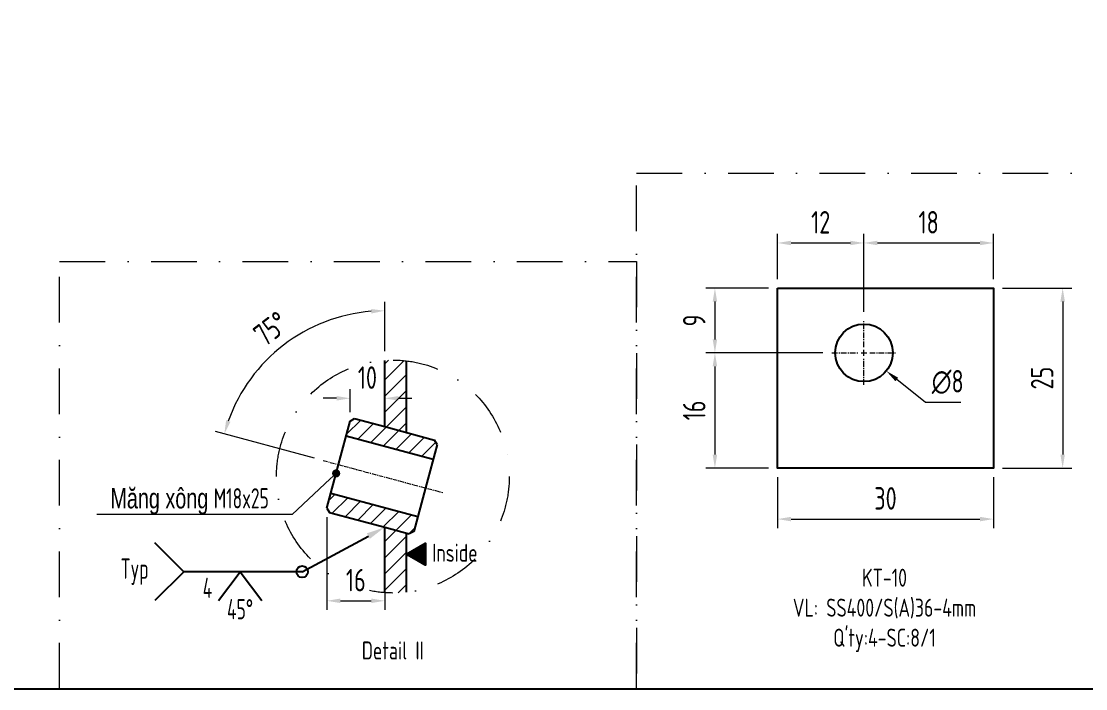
# Model space of a CAD drawing. Header units: millimetres. Extents: x -46397 to 283259, y -8690 to 23983.
# Drawn here: x 221888 to 223071, y -2319 to -1577 of the extents above; entities that cross this region are included whole.
import ezdxf
from ezdxf import colors
from ezdxf.entities.mleader import LeaderData, LeaderLine
from ezdxf.math import Vec2, Vec3

# ---------------------------------------------------------------- set-up
doc = ezdxf.new("R2010")
doc.units = ezdxf.units.MM
doc.linetypes.add('CENTER', pattern=[2, 1.25, -0.25, 0.25, -0.25])
doc.linetypes.add('DASHDOT', pattern=[25.4, 12.7, -6.35, 0, -6.35])
doc.layers.get('Defpoints').update_dxf_attribs({"lineweight": 0})
for name, color, linetype, lineweight in [('AM_5', 3, 'Continuous', 25), ('Dtext', 255, 'Continuous', 20), ('Long_AM_Box', 5, 'DASHDOT', 9), ('Long_AM_Visible', 30, 'Continuous', 25), ('Long_Centerline', 1, 'CENTER', 9), ('Long_Dim', 3, 'Continuous', 9), ('Long_Hatch', 9, 'Continuous', 9), ('Long_Text', 6, 'Continuous', 9)]:
    doc.layers.add(name, color=color, linetype=linetype, lineweight=lineweight)
doc.styles.add('Chu va so', font='arial.ttf')
doc.styles.add('GHI CHÚ 3', font='isocp_IV25.ttf', dxfattribs={"width": 0.8})
doc.styles.add('Long_Text', font='isocp.shx', dxfattribs={"width": 0.7})
doc.styles.add('TCVN', font='arial.ttf')
doc.dimstyles.new('Vuong_DIM', dxfattribs={"dimtxt": 2.5, "dimasz": 2.3, "dimexe": 1.25, "dimexo": 0, "dimtad": 1, "dimtoh": 1, "dimdec": 0, "dimdsep": 46, "dimtxsty": 'GHI CHÚ 3', "dimcen": 2.3, "dimclrd": 9, "dimclre": 9, "dimclrt": 2, "dimadec": 0, "dimazin": 0, "dimtm": 1e-09, "dimtfac": 1, "dimtdec": 0, "dimtofl": 0, "dimtmove": 1, "dimatfit": 3, "dimfxl": 1, "dimtfill": 1, "dimlwd": 9, "dimlwe": 9, "dimarcsym": 1})
pattern_1 = [(45, (-98113.2166, 12210.414), (-2.24506403, 2.24506403), [])]

# ---------------------------------------------------------------- blocks, each defined once
blk = doc.blocks.new('23432433')
at = {"layer": 'Long_Hatch'}
h = blk.add_hatch(dxfattribs=at)
h.set_pattern_fill('ANSI31', color=256, style=0)
h.set_pattern_definition(pattern_1)
h.paths.add_polyline_path([(66.59, 21.09, 0.046629), (60.57, 21.23), (60.57, 2.82), (66.59, 1.2)])
h.paths.add_polyline_path([(60.57, -43.32, 0.046629), (66.59, -43.18), (66.59, -26.75), (60.57, -25.14)])
h = blk.add_hatch(dxfattribs=at)
h.set_pattern_fill('ANSI31', color=256, style=0)
h.set_pattern_definition(pattern_1)
h.paths.add_polyline_path([(60.57, 2.82), (52.18, 5.06), (50.95, 4.36), (49.85, 0.25), (74, -6.22), (75.1, -2.11), (74.39, -0.89)])
h.paths.add_polyline_path([(45.58, -15.69), (44.48, -19.79), (45.19, -21.02), (60.57, -25.14), (67.4, -26.97), (68.63, -26.26), (69.73, -22.16)])
at = {"layer": 'Long_AM_Box'}
blk.add_circle((62.82, -11.04), 32.35, dxfattribs=at)
at = {"layer": 'Long_AM_Visible'}
for p, q in [((66.59, 1.2, 0), (66.59, 21.09, 0)), ((66.59, -43.18, 0), (66.59, -26.75, 0))]:
    blk.add_line(p, q, dxfattribs=at)
at = {"layer": 'Long_AM_Visible', "extrusion": (2.28848e-17, 1, 0)}
for p, q in [((47.72, -7.72, 0), (50.95, 4.36, 0)), ((50.95, 4.36, 0), (52.18, 5.06, 0)), ((52.18, 5.06, 0), (60.57, 2.82, 0)), ((49.85, 0.25, 0), (74, -6.22, 0)), ((60.57, 2.82, 0), (74.39, -0.89, 0)), ((75.1, -2.11, 0), (71.86, -14.19, 0)), ((75.1, -2.11, 0), (74.39, -0.89, 0)), ((44.48, -19.79, 0), (47.72, -7.72, 0)), ((71.86, -14.19, 0), (68.63, -26.26, 0)), ((45.58, -15.69, 0), (69.73, -22.16, 0)), ((44.48, -19.79, 0), (45.19, -21.02, 0)), ((45.19, -21.02, 0), (60.57, -25.14, 0)), ((60.57, -25.14, 0), (67.4, -26.97, 0)), ((68.63, -26.26, 0), (67.4, -26.97, 0))]:
    blk.add_line(p, q, dxfattribs=at)
at = {"layer": 'Long_AM_Visible', "elevation": 0}
for points in [[(60.57, 2.82), (60.57, 21.23)], [(60.57, -43.32), (60.57, -25.14)]]:
    blk.add_lwpolyline(points, dxfattribs=at)
at = {"layer": 'Long_Centerline'}
blk.add_line((43.46, -6.58, 0), (76.67, -15.48, 0), dxfattribs=at)
blk = doc.blocks.new('*D2419')
at = {"layer": 'Defpoints', "color": 0, "transparency": 16777216}
for p in [(222292.1, -1996.4), (222253.7, -2021.7, 0), (222292.1, -2021.7, 0)]:
    blk.add_point(p, dxfattribs=at)
at = {"layer": 'Long_Dim', "color": 9, "lineweight": 9, "transparency": 16777216}
for p, q in [((222253.7, -2011.7), (222253.7, -1986.4)), ((222292.1, -2011.7), (222292.1, -1986.4)), ((222238.7, -1996.4), (222223.7, -1996.4)), ((222307.1, -1996.4), (222322.1, -1996.4))]:
    blk.add_line(p, q, dxfattribs=at)
at = {"layer": 'Long_Dim', "color": 2, "transparency": 16777216, "insert": (222272.9, -1973.4), "char_height": 25, "attachment_point": 5, "style": 'GHI CHÚ 3', "bg_fill": 3, "box_fill_scale": 1.1, "bg_fill_color": 256, "bg_fill_true_color": 13158600, "bg_fill_transparency": 0}
blk.add_mtext('10', dxfattribs=at)
at = {"layer": 'Long_Dim', "color": 9, "transparency": 16777216}
for points in [[(222238.7, -1993.9), (222238.7, -1998.9), (222253.7, -1996.4)], [(222307.1, -1993.9), (222307.1, -1998.9), (222292.1, -1996.4)]]:
    blk.add_solid(points, dxfattribs=at)
blk = doc.blocks.new('*D2418')
at = {"layer": 'Defpoints', "color": 0, "transparency": 16777216}
for p in [(222227.8, -2118.3), (222292.1, -2139.7, 0), (222292.1, -2221.4)]:
    blk.add_point(p, dxfattribs=at)
at = {"layer": 'Long_Dim', "color": 9, "lineweight": 9, "transparency": 16777216}
for p, q in [((222227.8, -2128.3), (222227.8, -2231.4)), ((222292.1, -2149.7), (222292.1, -2231.4)), ((222242.8, -2221.4), (222277.1, -2221.4))]:
    blk.add_line(p, q, dxfattribs=at)
at = {"layer": 'Long_Dim', "color": 2, "transparency": 16777216, "insert": (222260, -2198.4), "char_height": 25, "attachment_point": 5, "style": 'GHI CHÚ 3', "bg_fill": 3, "box_fill_scale": 1.1, "bg_fill_color": 256, "bg_fill_true_color": 13158600, "bg_fill_transparency": 0}
blk.add_mtext('16', dxfattribs=at)
at = {"layer": 'Long_Dim', "color": 9, "transparency": 16777216}
for points in [[(222242.8, -2218.9), (222242.8, -2223.9), (222227.8, -2221.4)], [(222277.1, -2218.9), (222277.1, -2223.9), (222292.1, -2221.4)]]:
    blk.add_solid(points, dxfattribs=at)
blk = doc.blocks.new('*S2049')
at = {"layer": 'AM_5', "color": 3}
for p, q in [((97105.4, -12012), (97178.9, -11972.5)), ((96973.6, -12012), (96941.5, -11979.8)), ((96973.6, -12012), (96941.5, -12044.1)), ((97105.4, -12012), (96973.6, -12012))]:
    blk.add_line(p, q, dxfattribs=at)
at = {"layer": 'AM_5', "color": 2}
for p, q in [((97012.2, -12044.1), (97036.3, -12012)), ((97036.3, -12012), (97060.4, -12044.1))]:
    blk.add_line(p, q, dxfattribs=at)
blk.add_circle((97105.4, -12012), 6.41, dxfattribs=at)
at = {"layer": 'AM_5', "color": 3, "linetype": 'Continuous'}
blk.add_trace([(97180.5, -11975.5), (97177.3, -11969.4), (97197.1, -11962.6)], dxfattribs=at)
at = {"layer": 'AM_5', "color": 2, "char_height": 22.5, "style": 'Long_Text'}
for s, insert, attachment_point in [('Typ', (96934.7, -12012), 6), ('4', (97005.4, -12018.7), 3), ('45%%d', (97036.3, -12042.4), 2)]:
    blk.add_mtext(s, dxfattribs=dict(at, insert=insert, attachment_point=attachment_point))
blk = doc.blocks.new('_Dot')
at = {"color": 0, "linetype": 'ByBlock', "lineweight": -2}
blk.add_line((-0.5, 0), (-1, 0), dxfattribs=at)
at = {"color": 0, "linetype": 'ByBlock', "const_width": 0.5}
blk.add_lwpolyline([(-0.25, 0, 1), (0.25, 0, 1)], format="xyb", close=True, dxfattribs=at)
blk = doc.blocks.new('*D2407')
at = {"layer": 'Defpoints', "color": 0, "transparency": 16777216}
for p in [(222968.8, -1873.9, 0), (222968.8, -2073.9, 0), (223045.8, -2073.9)]:
    blk.add_point(p, dxfattribs=at)
at = {"layer": 'Long_Dim', "color": 9, "lineweight": 9, "transparency": 16777216}
for p, q in [((222978.8, -1873.9), (223055.8, -1873.9)), ((223045.8, -1888.9), (223045.8, -2058.9)), ((222978.8, -2073.9), (223055.8, -2073.9))]:
    blk.add_line(p, q, dxfattribs=at)
at = {"layer": 'Long_Dim', "color": 9, "transparency": 16777216}
for points in [[(223043.3, -1888.9), (223048.3, -1888.9), (223045.8, -1873.9)], [(223043.3, -2058.9), (223048.3, -2058.9), (223045.8, -2073.9)]]:
    blk.add_solid(points, dxfattribs=at)
at = {"layer": 'Long_Dim', "color": 2, "transparency": 16777216, "insert": (223022.9, -1973.9), "char_height": 25, "attachment_point": 5, "rotation": 90, "style": 'GHI CHÚ 3', "bg_fill": 3, "box_fill_scale": 1.1, "bg_fill_color": 256, "bg_fill_true_color": 13158600, "bg_fill_transparency": 0}
blk.add_mtext('25', dxfattribs=at)
blk = doc.blocks.new('*D2406')
at = {"layer": 'Defpoints', "color": 0, "transparency": 16777216}
for p in [(222728.8, -2073.9, 0), (222968.8, -2073.9, 0), (222968.8, -2130.6)]:
    blk.add_point(p, dxfattribs=at)
at = {"layer": 'Long_Dim', "color": 9, "lineweight": 9, "transparency": 16777216}
for p, q in [((222728.8, -2083.9), (222728.8, -2140.6)), ((222968.8, -2083.9), (222968.8, -2140.6)), ((222743.8, -2130.6), (222953.8, -2130.6))]:
    blk.add_line(p, q, dxfattribs=at)
at = {"layer": 'Long_Dim', "color": 9, "transparency": 16777216}
for points in [[(222743.8, -2128.1), (222743.8, -2133.1), (222728.8, -2130.6)], [(222953.8, -2128.1), (222953.8, -2133.1), (222968.8, -2130.6)]]:
    blk.add_solid(points, dxfattribs=at)
at = {"layer": 'Long_Dim', "color": 2, "transparency": 16777216, "insert": (222848.8, -2107.6), "char_height": 25, "attachment_point": 5, "style": 'GHI CHÚ 3', "bg_fill": 3, "box_fill_scale": 1.1, "bg_fill_color": 256, "bg_fill_true_color": 13158600, "bg_fill_transparency": 0}
blk.add_mtext('30', dxfattribs=at)
blk = doc.blocks.new('*U2206')
at = {"layer": 'Long_Centerline', "color": 0, "ltscale": 5, "transparency": 16777216}
for p, q in [((0, 6.4), (0, 35.5)), ((-35.5, 0), (-6.4, 0)), ((6.4, 0), (35.5, 0)), ((0, -35.5), (0, -6.4))]:
    blk.add_line(p, q, dxfattribs=at)
at = {"layer": 'Long_Centerline', "color": 0, "linetype": 'Continuous', "ltscale": 5, "transparency": 16777216}
for p, q in [((-3.2, 0), (3.2, 0)), ((0, -3.2), (0, 3.2))]:
    blk.add_line(p, q, dxfattribs=at)
blk = doc.blocks.new('*D2405')
at = {"layer": 'Defpoints', "color": 0, "transparency": 16777216}
for p in [(222824.8, -1823.8), (222728.8, -1873.9, 0), (222824.8, -1910.4)]:
    blk.add_point(p, dxfattribs=at)
at = {"layer": 'Long_Dim', "color": 9, "lineweight": 9, "transparency": 16777216}
for p, q in [((222728.8, -1863.9), (222728.8, -1813.8)), ((222824.8, -1900.4), (222824.8, -1813.8)), ((222743.8, -1823.8), (222809.8, -1823.8))]:
    blk.add_line(p, q, dxfattribs=at)
at = {"layer": 'Long_Dim', "color": 9, "transparency": 16777216}
for points in [[(222743.8, -1821.3), (222743.8, -1826.3), (222728.8, -1823.8)], [(222809.8, -1821.3), (222809.8, -1826.3), (222824.8, -1823.8)]]:
    blk.add_solid(points, dxfattribs=at)
at = {"layer": 'Long_Dim', "color": 2, "transparency": 16777216, "insert": (222776.8, -1800.8), "char_height": 25, "attachment_point": 5, "style": 'GHI CHÚ 3', "bg_fill": 3, "box_fill_scale": 1.1, "bg_fill_color": 256, "bg_fill_true_color": 13158600, "bg_fill_transparency": 0}
blk.add_mtext('12', dxfattribs=at)
blk = doc.blocks.new('*D2404')
at = {"layer": 'Defpoints', "color": 0, "transparency": 16777216}
for p in [(222968.8, -1823.8), (222968.8, -1873.9, 0), (222824.8, -1910.4)]:
    blk.add_point(p, dxfattribs=at)
at = {"layer": 'Long_Dim', "color": 9, "lineweight": 9, "transparency": 16777216}
for p, q in [((222824.8, -1900.4), (222824.8, -1813.8)), ((222968.8, -1863.9), (222968.8, -1813.8)), ((222839.8, -1823.8), (222953.8, -1823.8))]:
    blk.add_line(p, q, dxfattribs=at)
at = {"layer": 'Long_Dim', "color": 9, "transparency": 16777216}
for points in [[(222839.8, -1821.3), (222839.8, -1826.3), (222824.8, -1823.8)], [(222953.8, -1821.3), (222953.8, -1826.3), (222968.8, -1823.8)]]:
    blk.add_solid(points, dxfattribs=at)
at = {"layer": 'Long_Dim', "color": 2, "transparency": 16777216, "insert": (222896.8, -1800.8), "char_height": 25, "attachment_point": 5, "style": 'GHI CHÚ 3', "bg_fill": 3, "box_fill_scale": 1.1, "bg_fill_color": 256, "bg_fill_true_color": 13158600, "bg_fill_transparency": 0}
blk.add_mtext('18', dxfattribs=at)
blk = doc.blocks.new('*D2403')
at = {"layer": 'Defpoints', "color": 0, "transparency": 16777216}
for p in [(222728.8, -1873.9), (222659.2, -1945.9), (222789.3, -1945.9)]:
    blk.add_point(p, dxfattribs=at)
at = {"layer": 'Long_Dim', "color": 9, "lineweight": 9, "transparency": 16777216}
for p, q in [((222718.8, -1873.9), (222649.2, -1873.9)), ((222659.2, -1888.9), (222659.2, -1930.9)), ((222779.3, -1945.9), (222649.2, -1945.9))]:
    blk.add_line(p, q, dxfattribs=at)
at = {"layer": 'Long_Dim', "color": 9, "transparency": 16777216}
for points in [[(222656.7, -1888.9), (222661.7, -1888.9), (222659.2, -1873.9)], [(222656.7, -1930.9), (222661.7, -1930.9), (222659.2, -1945.9)]]:
    blk.add_solid(points, dxfattribs=at)
at = {"layer": 'Long_Dim', "color": 2, "transparency": 16777216, "insert": (222636.2, -1909.9), "char_height": 25, "attachment_point": 5, "rotation": 90, "style": 'GHI CHÚ 3', "bg_fill": 3, "box_fill_scale": 1.1, "bg_fill_color": 256, "bg_fill_true_color": 13158600, "bg_fill_transparency": 0}
blk.add_mtext('9', dxfattribs=at)
blk = doc.blocks.new('*D2402')
at = {"layer": 'Defpoints', "color": 0, "transparency": 16777216}
for p in [(222789.3, -1945.9), (222659.2, -2073.9), (222728.8, -2073.9)]:
    blk.add_point(p, dxfattribs=at)
at = {"layer": 'Long_Dim', "color": 9, "lineweight": 9, "transparency": 16777216}
for p, q in [((222779.3, -1945.9), (222649.2, -1945.9)), ((222659.2, -1960.9), (222659.2, -2058.9)), ((222718.8, -2073.9), (222649.2, -2073.9))]:
    blk.add_line(p, q, dxfattribs=at)
at = {"layer": 'Long_Dim', "color": 9, "transparency": 16777216}
for points in [[(222656.7, -1960.9), (222661.7, -1960.9), (222659.2, -1945.9)], [(222656.7, -2058.9), (222661.7, -2058.9), (222659.2, -2073.9)]]:
    blk.add_solid(points, dxfattribs=at)
at = {"layer": 'Long_Dim', "color": 2, "transparency": 16777216, "insert": (222636.2, -2009.9), "char_height": 25, "attachment_point": 5, "rotation": 90, "style": 'GHI CHÚ 3', "bg_fill": 3, "box_fill_scale": 1.1, "bg_fill_color": 256, "bg_fill_true_color": 13158600, "bg_fill_transparency": 0}
blk.add_mtext('16', dxfattribs=at)
blk = doc.blocks.new('*D2401')
at = {"layer": 'Defpoints', "color": 0, "transparency": 16777216}
for p in [(222800, -1925.7), (222849.7, -1966)]:
    blk.add_point(p, dxfattribs=at)
at = {"layer": 'Long_Dim', "color": 9, "lineweight": 9, "transparency": 16777216}
for p, q in [((222822.5, -1945.9), (222827.1, -1945.9)), ((222824.8, -1948.2), (222824.8, -1943.6)), ((222893.2, -2001.2), (222861.3, -1975.5)), ((222932.7, -2001.2), (222893.2, -2001.2))]:
    blk.add_line(p, q, dxfattribs=at)
at = {"layer": 'Long_Dim', "color": 9, "transparency": 16777216}
blk.add_solid([(222862.9, -1973.5), (222859.8, -1977.4), (222849.7, -1966)], dxfattribs=at)
at = {"layer": 'Long_Dim', "color": 2, "transparency": 16777216, "insert": (222918, -1978.3), "char_height": 25, "attachment_point": 5, "style": 'GHI CHÚ 3', "bg_fill": 3, "box_fill_scale": 1.1, "bg_fill_color": 256, "bg_fill_true_color": 13158600, "bg_fill_transparency": 0}
blk.add_mtext('∅8', dxfattribs=at)
blk = doc.blocks.new('*D2392')
at = {"layer": 'Defpoints', "color": 0, "transparency": 16777216}
for p in [(222214.1, -1916.4), (222292.1, -1954.2, 0), (222292.1, -2027.9, 0), (222223.7, -2065.5, 0), (222356.6, -2101.1, 0)]:
    blk.add_point(p, dxfattribs=at)
at = {"layer": 'Long_Dim', "color": 9, "lineweight": 9, "transparency": 16777216}
for p, q in [((222292.1, -1944.2), (222292.1, -1889.1)), ((222214.1, -2062.9), (222104.1, -2033.4))]:
    blk.add_line(p, q, dxfattribs=at)
blk.add_arc((222292.1, -2083.8), 184.7, 94.6546, 160.3454, dxfattribs=at)
at = {"layer": 'Long_Dim', "color": 9, "transparency": 16777216}
for points in [[(222277.1, -1897.2), (222277.3, -1902.2), (222292.1, -1899.1)], [(222120.6, -2022.4), (222115.8, -2020.9), (222113.8, -2036)]]:
    blk.add_solid(points, dxfattribs=at)
at = {"layer": 'Long_Dim', "color": 2, "transparency": 16777216, "insert": (222165.7, -1919), "char_height": 25, "attachment_point": 5, "rotation": 37.5, "style": 'GHI CHÚ 3', "bg_fill": 3, "box_fill_scale": 1.1, "bg_fill_color": 256, "bg_fill_true_color": 13158600, "bg_fill_transparency": 0}
blk.add_mtext('75°', dxfattribs=at)
blk = doc.blocks.new('*U2444')
at = {"lineweight": 25}
for points in [[(0, 0), (4021.1, 0), (4021.1, 2634), (0, 2634)], [(0, 0), (3040.4, 0), (3040.4, 2634), (0, 2634)]]:
    blk.add_lwpolyline(points, close=True, dxfattribs=at)
at = {"layer": 'Dtext', "ltscale": 0.1}
for tag, p, height, style in [('REV_3', (3066.3, 989.4), 17.5, 'TCVN'), ('FOR_APPROVAL3', (3241.4, 988.1, -0.2), 21, 'TCVN'), ('REV_2', (3066.3, 924), 17.5, 'TCVN'), ('FOR_APPROVAL2', (3241.4, 922.7, -0.2), 21, 'TCVN'), ('REV_1', (3066.3, 858.6), 17.5, 'TCVN'), ('FOR_APPROVAL1', (3241.4, 857.3, -0.2), 21, 'TCVN'), ('REV_0', (3066.3, 793.2), 17.5, 'TCVN'), ('NGUOI_VE', (3428, 792.3, -0.1), 21, 'TCVN'), ('NGUOI_KIEM_2', (3613.7, 792.3, -0.2), 21, 'TCVN'), ('NGUOI_DUYET', (3838.1, 792.3, -0.2), 21, 'TCVN'), ('1.1_A4', (3849.3, 39.9, -0.2), 21, 'Chu va so'), ('A4_A4', (3919.3, 39.9, -0.2), 21, 'Chu va so'), ('REV.', (3976.8, 39.9, -0.2), 21, 'Chu va so')]:
    blk.add_attdef(tag, p, '', height=height, dxfattribs=dict(at, style=style))
for tag, p, height, style, width in [('NGAY_REV03', (3110.6, 988.1, -0.2), 18.2, 'TCVN', 0.95), ('NGAY_REV02', (3110.6, 922.7, -0.2), 18.2, 'TCVN', 0.95), ('NGAY_REV01', (3110.6, 857.3, -0.2), 18.2, 'TCVN', 0.95), ('NGAY_REV0', (3110.6, 792, -0.2), 18.2, 'TCVN', 0.95), ('DWD.NO', (3109, 17.1, -0.2), 28, 'Chu va so', 0.85)]:
    blk.add_attdef(tag, p, '', height=height, dxfattribs=dict(at, style=style, width=width))
at = {"layer": 'Dtext', "lineweight": 25, "ltscale": 0.1, "style": 'Chu va so'}
for tag, p, height in [('PROJECT_CODE', (3311.5, 329.3), 42), ('TITLE1', (3129.5, 251.1, -0.2), 28), ('TITLE2', (3129.5, 185.2, -0.2), 28), ('TITLE3', (3129.5, 119.8, -0.2), 28)]:
    blk.add_attdef(tag, p, '', height=height, dxfattribs=at)

msp = doc.modelspace()

# ---------------------------------------------------------------- hatches: boundary and pattern name
at = {"layer": 'Long_AM_Visible'}
h = msp.add_hatch(dxfattribs=at)
h.set_pattern_fill('ANSI31', color=256, scale=0.28224, angle=-90)
h.set_pattern_definition([(315, (220258.23819, 31271.309654), (0.02494672724, 0.02494672724), [])])
h.paths.add_polyline_path([(222316.23, -2169.67), (222337.4, -2181.89), (222337.4, -2157.45)])

# ---------------------------------------------------------------- linework, layer by layer
at = {"layer": 'Long_AM_Visible', "elevation": 0.04}
for points in [[(222728.83, -1873.87), (222968.83, -1873.87), (222968.83, -2073.87), (222728.83, -2073.87)], [(222316.23, -2169.67), (222337.4, -2157.45), (222337.4, -2181.89)]]:
    msp.add_lwpolyline(points, close=True, dxfattribs=at)
at = {"layer": 'Long_AM_Visible'}
msp.add_circle((222824.83, -1945.87, 0.04), 32, dxfattribs=at)

# ---------------------------------------------------------------- block references
at = {"layer": 'Long_AM_Visible', "xscale": 4, "yscale": 4, "zscale": 4}
msp.add_blockref('23432433', (222049.88, -2039.17, 0.04), dxfattribs=at)
at = {"layer": 'Long_Centerline', "color": 1, "ltscale": 5}
msp.add_blockref('*U2206', (222824.83, -1945.87, 0.04), dxfattribs=at)

# ---------------------------------------------------------------- texts
at = {"layer": 'Long_Text', "color": 3, "char_height": 20, "width": 363.5308, "attachment_point": 5, "style": 'GHI CHÚ 3'}
for s, insert in [('\\A1;\\pxqc;{\\W0.8;Inside}', (222370.16, -2168.01, 0.04)), ("\\A1;\\pxqc;KT-10\\PVL: SS400/S(A)36-4mm\\PQ'ty:4-SC:8/1", (222847.75, -2232.07, 0.04)), ('\\A1;\\pxqc;{\\W0.8;Detail II}', (222301.08, -2276.58, 0.04))]:
    msp.add_mtext(s, dxfattribs=dict(at, insert=insert))

# ---------------------------------------------------------------- next in the draw order: dimensions: what is measured, and where the dimension line sits
at = {"layer": 'Long_Dim'}
dim = msp.add_linear_dim(base=(223045.85, -2073.87, 0.04), p1=(222968.83, -1873.87, 0.04), p2=(222968.83, -2073.87, 0.04), angle=90, dimstyle='Vuong_DIM', override={"dimtxt": 25, "dimasz": 15, "dimexe": 10, "dimexo": 10, "dimgap": 10, "dimlfac": 0.125}, dxfattribs=at)
dim.commit()
dim.dimension.update_dxf_attribs({"geometry": '*D2407', "text_midpoint": (223022.86, -1973.87, 0.04)})
for base, p1, p2, picture, middle in [((222292.15, -1996.36, 0.04), (222253.69, -2021.74, 0.04), (222292.15, -2021.74, 0.04), '*D2419', (222272.92, -1996.36, 0.04)), ((222292.15, -2221.45, 0.04), (222227.81, -2118.33, 0.04), (222292.15, -2139.71, 0.04), '*D2418', (222259.98, -2221.45, 0.04))]:
    dim = msp.add_linear_dim(base=base, p1=p1, p2=p2, dimstyle='Vuong_DIM', override={"dimtxt": 25, "dimasz": 15, "dimexe": 10, "dimexo": 10, "dimgap": 10, "dimlfac": 0.25}, dxfattribs=at)
    dim.commit()
    dim.dimension.update_dxf_attribs({"geometry": picture, "text_midpoint": middle, "dimtype": 160})

# ---------------------------------------------------------------- next in the draw order: linework, layer by layer
at = {"layer": 'Long_AM_Box', "ltscale": 4, "elevation": -0.23}
for points in [[(223086.96, -2319.06), (222572.1, -2319.06), (222572.1, -1746.37), (223086.96, -1746.37)], [(221930.64, -1844.45), (222572.1, -1844.45), (222572.1, -2319.06), (221930.64, -2319.06)]]:
    msp.add_lwpolyline(points, close=True, dxfattribs=at)

# ---------------------------------------------------------------- next in the draw order: block references
at = {"layer": 'AM_5'}
msp.add_blockref('*S2049', (125095.02, 9822.94, 0.04), dxfattribs=at)

# ---------------------------------------------------------------- next in the draw order: leaders
at = {"layer": 'Long_AM_Visible'}
ml = msp.add_multileader_mtext('Standard', dxfattribs=at)
ml.set_content('{\\fArial|b0|i0|c163|p34;Măng xông }M18x25', color=2, style='Long_Text')
ml.set_leader_properties(color=3, lineweight=9)
ml.set_arrow_properties(name='DOT')
ml.build(insert=Vec2(0, 0))
ml.multileader.update_dxf_attribs({"text_left_attachment_type": 5, "text_right_attachment_type": 5, "dogleg_length": 25.98, "arrow_head_size": 9})
ctx = ml.context
ctx.base_point, ctx.char_height, ctx.arrow_head_size, ctx.landing_gap_size, ctx.plane_origin = Vec3(221985.48, -2125.48, 0.04), 22.5, 9, 0, Vec3(222163.26, -2008.26, 0.04)
ctx.left_attachment, ctx.right_attachment, ctx.text_align_type = 5, 5, 2
notes = []
notes.append((ctx, [(0, (1, 1, 0), (222189.24, -2125.48, 0.04), (-1, 0), 25.98, [(0, [(222238.13, -2079.82, 0.04)], 0, [])])]))
ctx.mtext.insert, ctx.mtext.width, ctx.mtext.defined_height, ctx.mtext.alignment, ctx.mtext.flow_direction = Vec3(222163.26, -2096.24, 0.04), 228.2491, 74.7, 3, 5
for ctx, leaders in notes:
    for number, flags, end, landing, length, lines in leaders:
        leader = LeaderData()
        leader.index, (leader.has_last_leader_line, leader.has_dogleg_vector, leader.attachment_direction) = number, flags
        leader.last_leader_point, leader.dogleg_vector, leader.dogleg_length = Vec3(end), Vec3(landing), length
        for number, points, colour, breaks in lines:
            line = LeaderLine()
            line.index, line.vertices, line.color, line.breaks = number, Vec3.list(points), colors.encode_raw_color(colour), breaks
            leader.lines.append(line)
        ctx.leaders.append(leader)

# ---------------------------------------------------------------- next in the draw order: dimensions: what is measured, and where the dimension line sits
at = {"layer": 'Long_Dim'}
for base, p1, p2, picture, middle in [((222824.83, -1823.77, 0.04), (222728.83, -1873.87, 0.04), (222824.83, -1910.37, 0.04), '*D2405', (222776.83, -1800.78, 0.04)), ((222968.83, -2130.58, 0.04), (222728.83, -2073.87, 0.04), (222968.83, -2073.87, 0.04), '*D2406', (222848.83, -2107.59, 0.04))]:
    dim = msp.add_linear_dim(base=base, p1=p1, p2=p2, dimstyle='Vuong_DIM', override={"dimtxt": 25, "dimasz": 15, "dimexe": 10, "dimexo": 10, "dimgap": 10, "dimlfac": 0.125}, dxfattribs=at)
    dim.commit()
    dim.dimension.update_dxf_attribs({"geometry": picture, "text_midpoint": middle})
dim = msp.add_angular_dim_2l(base=(222214.1, -1916.42), line1=((222292.15, -2027.9, 0.04), (222292.15, -1954.24, 0.04)), line2=((222223.71, -2065.47, 0.04), (222356.58, -2101.07, 0.04)), dimstyle='Vuong_DIM', override={"dimtxt": 25, "dimasz": 15, "dimexe": 10, "dimexo": 10, "dimgap": 10, "dimlfac": 0.25}, dxfattribs=at)
dim.commit()
dim.dimension.update_dxf_attribs({"geometry": '*D2392', "text_midpoint": (222165.72, -1919.04)})
dim = msp.add_diameter_dim_2p(p1=(222799.96, -1925.73, 0.04), p2=(222849.69, -1966.01, 0.04), dimstyle='Vuong_DIM', override={"dimtxt": 25, "dimasz": 15, "dimexe": 10, "dimexo": 10, "dimgap": 10, "dimlfac": 0.125}, dxfattribs=at)
dim.commit()
dim.dimension.update_dxf_attribs({"geometry": '*D2401', "text_midpoint": (222917.96, -1978.25, 0.04)})

# ---------------------------------------------------------------- next in the draw order: dimensions: what is measured, and where the dimension line sits
dim = msp.add_linear_dim(base=(222968.83, -1823.77, 0.04), p1=(222824.83, -1910.37, 0.04), p2=(222968.83, -1873.87, 0.04), dimstyle='Vuong_DIM', override={"dimtxt": 25, "dimasz": 15, "dimexe": 10, "dimexo": 10, "dimgap": 10, "dimlfac": 0.125}, dxfattribs=at)
dim.commit()
dim.dimension.update_dxf_attribs({"geometry": '*D2404', "text_midpoint": (222896.83, -1800.78, 0.04)})
dim = msp.add_linear_dim(base=(222659.2, -1945.87, 0.04), p1=(222728.83, -1873.87, 0.04), p2=(222789.33, -1945.87, 0.04), angle=90, dimstyle='Vuong_DIM', override={"dimtxt": 25, "dimasz": 15, "dimexe": 10, "dimexo": 10, "dimgap": 10, "dimlfac": 0.125}, dxfattribs=at)
dim.commit()
dim.dimension.update_dxf_attribs({"geometry": '*D2403', "text_midpoint": (222636.16, -1909.87, 0.04)})

# ---------------------------------------------------------------- next in the draw order: dimensions: what is measured, and where the dimension line sits
dim = msp.add_linear_dim(base=(222659.2, -2073.87, 0.04), p1=(222789.33, -1945.87, 0.04), p2=(222728.83, -2073.87, 0.04), angle=90, dimstyle='Vuong_DIM', override={"dimtxt": 25, "dimasz": 15, "dimexe": 10, "dimexo": 10, "dimgap": 10, "dimlfac": 0.125}, dxfattribs=at)
dim.commit()
dim.dimension.update_dxf_attribs({"geometry": '*D2402', "text_midpoint": (222636.16, -2009.87, 0.04)})

# ---------------------------------------------------------------- next in the draw order: block references
at = {"xscale": 0.9084576280678549, "yscale": 0.9084576280678549, "zscale": 0.9084576280678549}
msp.add_blockref('*U2444', (220324.92, -2319.06, -0.23), dxfattribs=at)

doc.saveas('drawing.dxf')
